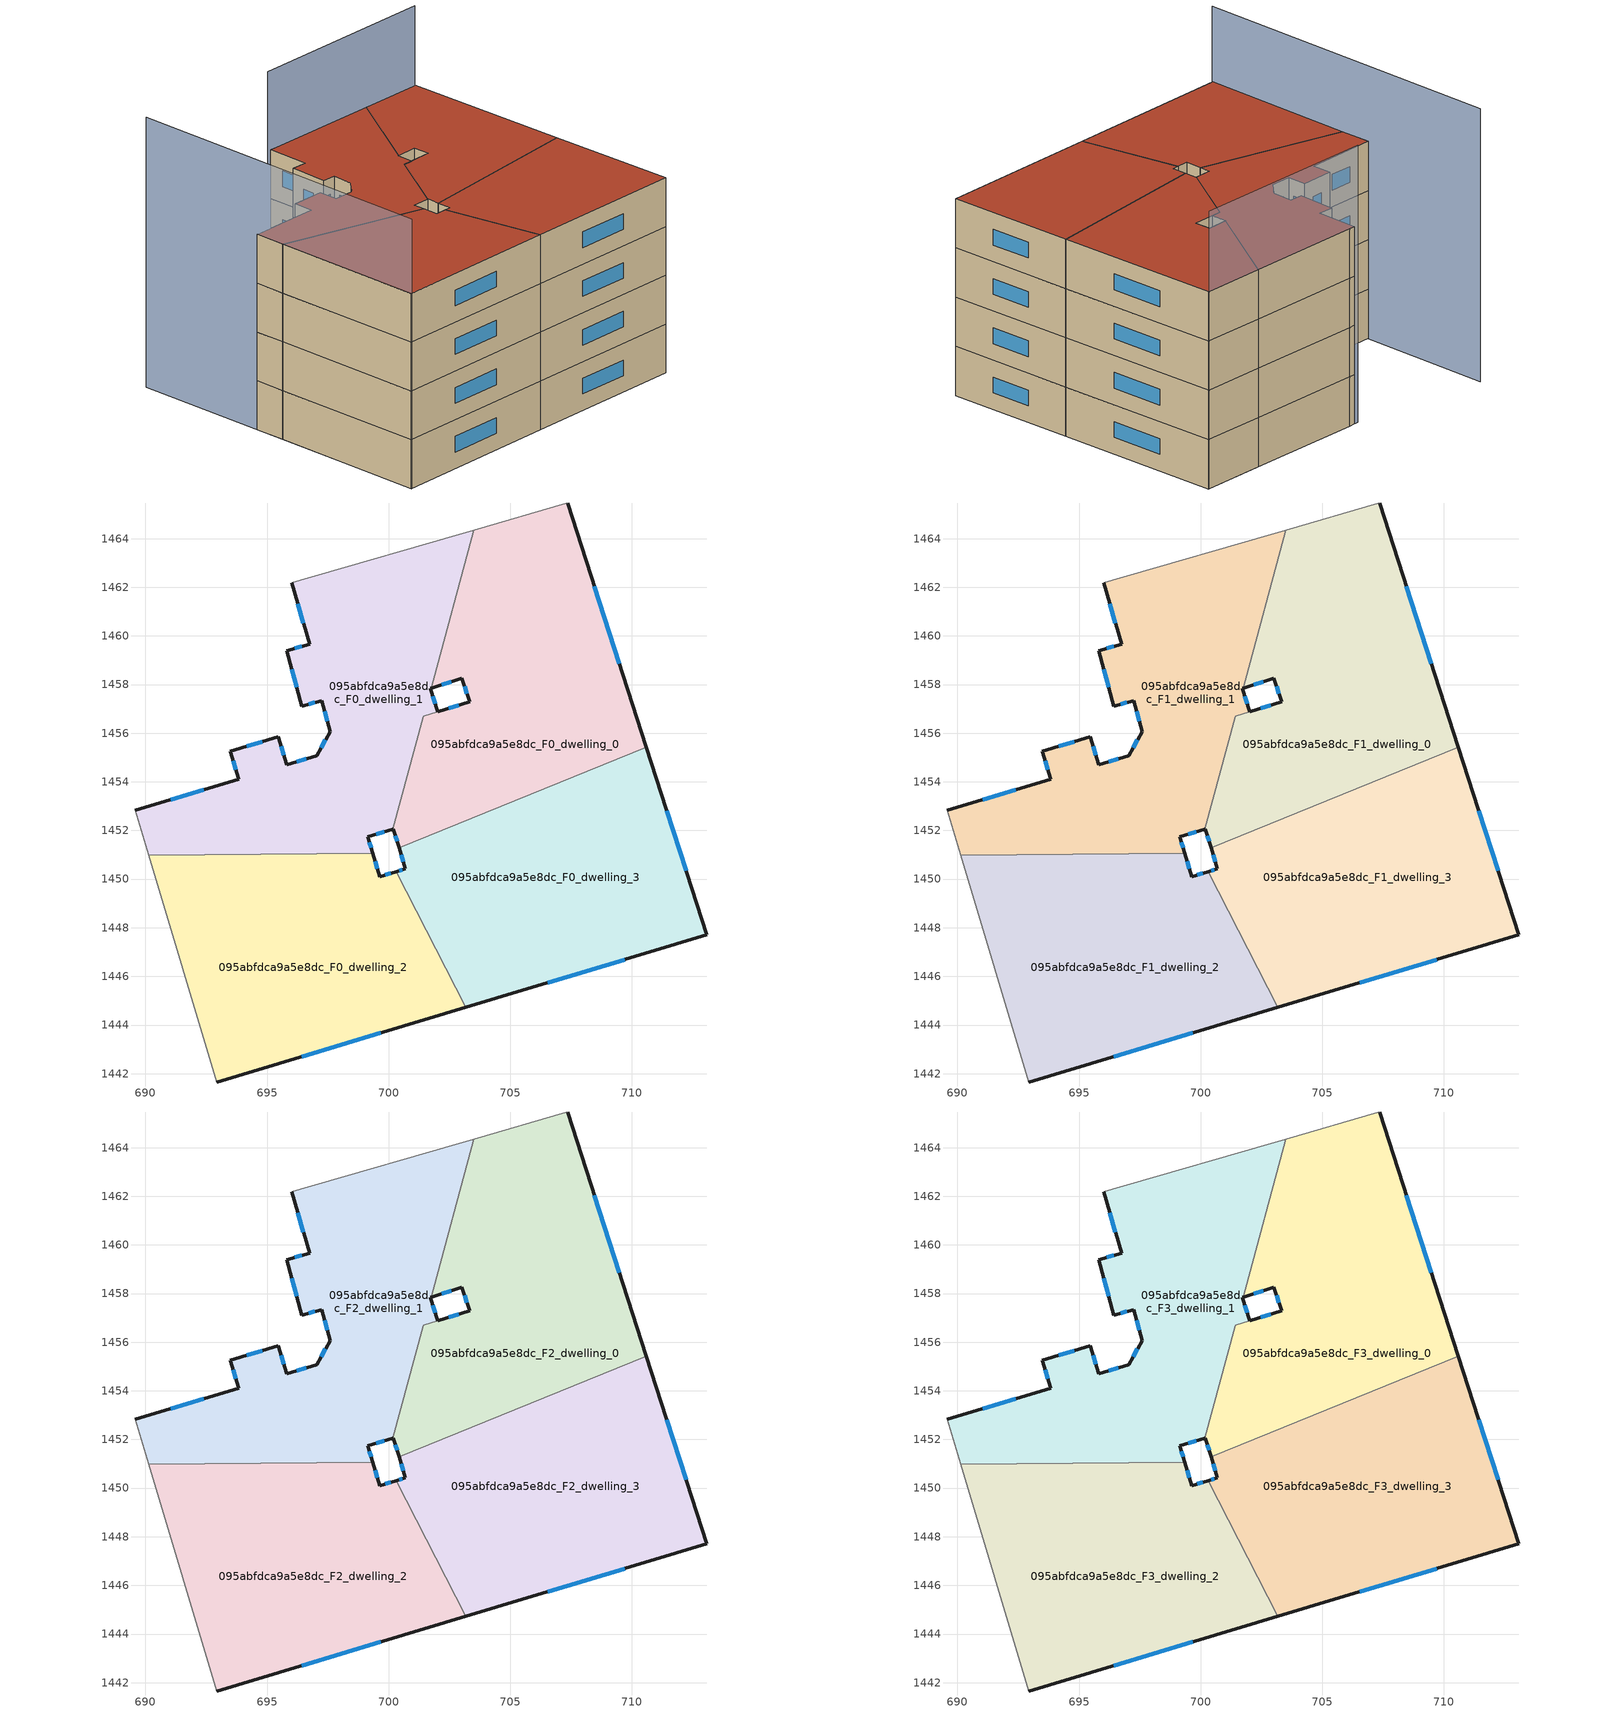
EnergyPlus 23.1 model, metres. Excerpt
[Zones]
095abfdca9a5e8dc_F0_dwelling_0
 floor ground (EU_floor_Construction): 707.35,1465.46 710.59,1455.43 700.43,1451.29 700.2,1452.05 700.18,1452.05 701.43,1456.68 703.33,1457.29 703.01,1458.26 701.75,1457.85 703.5,1464.35 707.31,1465.45 z0
 wall outside (EU_wall_Construction): 701.75,1457.85 703.01,1458.26 703.33,1457.29 702.02,1456.88 / 710.59,1455.43 707.35,1465.46 / 700.18,1452.05 700.2,1452.05 700.43,1451.29 z0:3
 wall adiabatic (EU_wall_Construction): 707.35,1465.46 707.31,1465.45 703.5,1464.35 z0:3
 wall to 095abfdca9a5e8dc_F0_dwelling_3 (EU_wall_Construction): 700.43,1451.29 710.59,1455.43 z0:3
 wall to 095abfdca9a5e8dc_F0_dwelling_1 (EU_wall_Construction): 702.01,1456.87 701.43,1456.69 / 701.43,1456.68 700.18,1452.05 / 703.5,1464.35 701.75,1457.85 z0:3
 window (EU_Window_Construction): 702.88,1457.15 702.47,1457.02 / 703.12,1457.93 703.22,1457.62 / 702.18,1457.99 702.58,1458.12 / 709.49,1458.84 708.45,1462.05 / 700.28,1451.79 700.35,1451.55 z1.02:1.98
095abfdca9a5e8dc_F0_dwelling_1
 floor ground (EU_floor_Construction): 703.5,1464.35 701.75,1457.85 701.71,1457.84 702.02,1456.87 701.43,1456.69 700.18,1452.05 699.15,1451.73 699.34,1451.07 690.14,1450.97 689.59,1452.83 693.83,1454.1 693.49,1455.25 695.46,1455.85 695.81,1454.7 697.04,1455.07 697.59,1456.07 697.25,1457.34 696.43,1457.12 695.81,1459.39 696.75,1459.66 696.01,1462.18 696.37,1462.28 z0
 wall outside (EU_wall_Construction): 699.34,1451.07 699.15,1451.73 700.18,1452.05 / 696.01,1462.18 696.75,1459.66 695.81,1459.39 696.43,1457.12 697.25,1457.34 697.59,1456.07 697.04,1455.07 695.81,1454.7 695.46,1455.85 693.49,1455.25 693.83,1454.1 689.59,1452.83 / 702.02,1456.87 701.71,1457.84 701.75,1457.85 z0:3
 wall adiabatic (EU_wall_Construction): 689.59,1452.83 690.14,1450.97 / 703.5,1464.35 696.37,1462.28 696.01,1462.18 z0:3
 wall to 095abfdca9a5e8dc_F0_dwelling_2 (EU_wall_Construction): 690.14,1450.97 699.34,1451.07 z0:3
 window (EU_Window_Construction): 699.5,1451.84 699.83,1451.94 / 699.28,1451.3 699.21,1451.51 / 692.39,1453.67 691.03,1453.26 / 693.61,1454.86 693.72,1454.49 / 694.79,1455.65 694.16,1455.46 / 695.69,1455.09 695.58,1455.46 / 696.62,1454.94 696.23,1454.82 / 697.4,1455.73 697.23,1455.41 / 697.36,1456.91 697.47,1456.5 / 696.71,1457.19 696.97,1457.26 / 696.02,1458.62 696.22,1457.89 / 696.43,1459.57 696.13,1459.48 / 696.26,1461.32 696.5,1460.52 / 701.91,1457.2 701.81,1457.51 z1.02:1.98
095abfdca9a5e8dc_F0_dwelling_2
 floor ground (EU_floor_Construction): 700.31,1450.31 703.16,1444.73 692.94,1441.66 690.14,1450.97 699.34,1451.07 699.63,1450.1 z0
 wall outside (EU_wall_Construction): 700.31,1450.31 699.63,1450.1 699.34,1451.07 / 692.94,1441.66 703.16,1444.73 z0:3
 wall adiabatic (EU_wall_Construction): 690.14,1450.97 692.94,1441.66 z0:3
 wall to 095abfdca9a5e8dc_F0_dwelling_3 (EU_wall_Construction): 703.16,1444.73 700.31,1450.31 z0:3
 window (EU_Window_Construction): 699.53,1450.43 699.44,1450.74 / 700.08,1450.24 699.86,1450.17 / 696.42,1442.7 699.68,1443.68 z1.02:1.98
095abfdca9a5e8dc_F0_dwelling_3
 floor ground (EU_floor_Construction): 710.59,1455.43 713.07,1447.71 703.16,1444.73 700.31,1450.31 700.69,1450.42 700.43,1451.29 z0
 wall outside (EU_wall_Construction): 700.43,1451.29 700.69,1450.42 700.31,1450.31 / 703.16,1444.73 713.07,1447.71 710.59,1455.43 z0:3
 window (EU_Window_Construction): 700.56,1450.38 700.44,1450.34 / 700.52,1450.99 700.6,1450.71 / 712.23,1450.33 711.43,1452.8 / 706.53,1445.74 709.7,1446.69 z1.02:1.98
095abfdca9a5e8dc_F1_dwelling_0
 floor to 095abfdca9a5e8dc_F0_dwelling_0 (EU_floor_Construction): 707.35,1465.46 710.59,1455.43 700.43,1451.29 700.2,1452.05 700.18,1452.05 701.43,1456.69 703.33,1457.29 703.01,1458.26 701.75,1457.85 703.5,1464.35 707.3,1465.45 z3
 wall outside (EU_wall_Construction): 701.75,1457.85 703.01,1458.26 703.33,1457.29 702.02,1456.88 / 710.59,1455.43 707.35,1465.46 / 700.18,1452.05 700.2,1452.05 700.43,1451.29 z3:6
 wall adiabatic (EU_wall_Construction): 707.35,1465.46 707.31,1465.45 703.5,1464.35 z3:6
 wall to 095abfdca9a5e8dc_F1_dwelling_3 (EU_wall_Construction): 700.43,1451.29 710.59,1455.43 z3:6
 wall to 095abfdca9a5e8dc_F1_dwelling_1 (EU_wall_Construction): 702.01,1456.87 701.43,1456.69 / 701.43,1456.68 700.18,1452.05 / 703.5,1464.35 701.75,1457.85 z3:6
 window (EU_Window_Construction): 702.88,1457.15 702.47,1457.02 / 703.12,1457.93 703.22,1457.62 / 702.18,1457.99 702.58,1458.12 / 709.49,1458.84 708.45,1462.05 / 700.28,1451.79 700.35,1451.55 z4.02:4.98
095abfdca9a5e8dc_F1_dwelling_1
 floor to 095abfdca9a5e8dc_F0_dwelling_1 (EU_floor_Construction): 703.5,1464.35 701.75,1457.85 701.71,1457.84 702.01,1456.87 701.43,1456.69 700.18,1452.05 699.15,1451.73 699.34,1451.07 690.14,1450.97 689.59,1452.83 693.83,1454.1 693.49,1455.25 695.46,1455.85 695.81,1454.7 697.04,1455.07 697.59,1456.07 697.25,1457.34 696.43,1457.12 695.81,1459.39 696.75,1459.66 696.01,1462.18 696.37,1462.28 z3
 wall outside (EU_wall_Construction): 699.34,1451.07 699.15,1451.73 700.18,1452.05 / 696.01,1462.18 696.75,1459.66 695.81,1459.39 696.43,1457.12 697.25,1457.34 697.59,1456.07 697.04,1455.07 695.81,1454.7 695.46,1455.85 693.49,1455.25 693.83,1454.1 689.59,1452.83 / 702.02,1456.87 701.71,1457.84 701.75,1457.85 z3:6
 wall adiabatic (EU_wall_Construction): 689.59,1452.83 690.14,1450.97 / 703.5,1464.35 696.37,1462.28 696.01,1462.18 z3:6
 wall to 095abfdca9a5e8dc_F1_dwelling_2 (EU_wall_Construction): 690.14,1450.97 699.34,1451.07 z3:6
 window (EU_Window_Construction): 699.5,1451.84 699.83,1451.94 / 699.28,1451.3 699.21,1451.51 / 692.39,1453.67 691.03,1453.26 / 693.61,1454.86 693.72,1454.49 / 694.79,1455.65 694.16,1455.46 / 695.69,1455.09 695.58,1455.46 / 696.62,1454.94 696.23,1454.82 / 697.4,1455.73 697.23,1455.41 / 697.36,1456.91 697.47,1456.5 / 696.71,1457.19 696.97,1457.26 / 696.02,1458.62 696.22,1457.89 / 696.43,1459.57 696.13,1459.48 / 696.26,1461.32 696.5,1460.52 / 701.91,1457.2 701.81,1457.51 z4.02:4.98
095abfdca9a5e8dc_F1_dwelling_2
 floor to 095abfdca9a5e8dc_F0_dwelling_2 (EU_floor_Construction): 700.31,1450.31 703.16,1444.73 692.94,1441.66 690.14,1450.97 699.34,1451.07 699.63,1450.1 z3
 wall outside (EU_wall_Construction): 700.31,1450.31 699.63,1450.1 699.34,1451.07 / 692.94,1441.66 703.16,1444.73 z3:6
 wall adiabatic (EU_wall_Construction): 690.14,1450.97 692.94,1441.66 z3:6
 wall to 095abfdca9a5e8dc_F1_dwelling_3 (EU_wall_Construction): 703.16,1444.73 700.31,1450.31 z3:6
 window (EU_Window_Construction): 699.53,1450.43 699.44,1450.74 / 700.08,1450.24 699.86,1450.17 / 696.42,1442.7 699.68,1443.68 z4.02:4.98
095abfdca9a5e8dc_F1_dwelling_3
 floor to 095abfdca9a5e8dc_F0_dwelling_3 (EU_floor_Construction): 710.59,1455.43 713.07,1447.71 703.16,1444.73 700.31,1450.31 700.69,1450.42 700.43,1451.29 z3
 wall outside (EU_wall_Construction): 700.43,1451.29 700.69,1450.42 700.31,1450.31 / 703.16,1444.73 713.07,1447.71 710.59,1455.43 z3:6
 window (EU_Window_Construction): 700.56,1450.38 700.44,1450.34 / 700.52,1450.99 700.6,1450.71 / 712.23,1450.33 711.43,1452.8 / 706.53,1445.74 709.7,1446.69 z4.02:4.98
095abfdca9a5e8dc_F2_dwelling_0
 floor to 095abfdca9a5e8dc_F1_dwelling_0 (EU_floor_Construction): 707.35,1465.46 710.59,1455.43 700.43,1451.29 700.2,1452.05 700.18,1452.05 701.43,1456.69 703.33,1457.29 703.01,1458.26 701.75,1457.85 703.5,1464.35 707.3,1465.45 z6
 wall outside (EU_wall_Construction): 701.75,1457.85 703.01,1458.26 703.33,1457.29 702.02,1456.88 / 710.59,1455.43 707.35,1465.46 / 700.18,1452.05 700.2,1452.05 700.43,1451.29 z6:9
 wall adiabatic (EU_wall_Construction): 707.35,1465.46 707.31,1465.45 703.5,1464.35 z6:9
 wall to 095abfdca9a5e8dc_F2_dwelling_3 (EU_wall_Construction): 700.43,1451.29 710.59,1455.43 z6:9
 wall to 095abfdca9a5e8dc_F2_dwelling_1 (EU_wall_Construction): 702.01,1456.87 701.43,1456.69 / 701.43,1456.68 700.18,1452.05 / 703.5,1464.35 701.75,1457.85 z6:9
 window (EU_Window_Construction): 702.88,1457.15 702.47,1457.02 / 703.12,1457.93 703.22,1457.62 / 702.18,1457.99 702.58,1458.12 / 709.49,1458.84 708.45,1462.05 / 700.28,1451.79 700.35,1451.55 z7.02:7.98
095abfdca9a5e8dc_F2_dwelling_1
 floor to 095abfdca9a5e8dc_F1_dwelling_1 (EU_floor_Construction): 703.5,1464.35 701.75,1457.85 701.71,1457.84 702.01,1456.87 701.43,1456.69 700.18,1452.05 699.15,1451.73 699.34,1451.07 690.14,1450.97 689.59,1452.83 693.83,1454.1 693.49,1455.25 695.46,1455.85 695.81,1454.7 697.04,1455.07 697.59,1456.07 697.25,1457.34 696.43,1457.12 695.81,1459.39 696.75,1459.66 696.01,1462.18 696.37,1462.28 z6
 wall outside (EU_wall_Construction): 699.34,1451.07 699.15,1451.73 700.18,1452.05 / 696.01,1462.18 696.75,1459.66 695.81,1459.39 696.43,1457.12 697.25,1457.34 697.59,1456.07 697.04,1455.07 695.81,1454.7 695.46,1455.85 693.49,1455.25 693.83,1454.1 689.59,1452.83 / 702.02,1456.87 701.71,1457.84 701.75,1457.85 z6:9
 wall adiabatic (EU_wall_Construction): 689.59,1452.83 690.14,1450.97 / 703.5,1464.35 696.37,1462.28 696.01,1462.18 z6:9
 wall to 095abfdca9a5e8dc_F2_dwelling_2 (EU_wall_Construction): 690.14,1450.97 699.34,1451.07 z6:9
 window (EU_Window_Construction): 699.5,1451.84 699.83,1451.94 / 699.28,1451.3 699.21,1451.51 / 692.39,1453.67 691.03,1453.26 / 693.61,1454.86 693.72,1454.49 / 694.79,1455.65 694.16,1455.46 / 695.69,1455.09 695.58,1455.46 / 696.62,1454.94 696.23,1454.82 / 697.4,1455.73 697.23,1455.41 / 697.36,1456.91 697.47,1456.5 / 696.71,1457.19 696.97,1457.26 / 696.02,1458.62 696.22,1457.89 / 696.43,1459.57 696.13,1459.48 / 696.26,1461.32 696.5,1460.52 / 701.91,1457.2 701.81,1457.51 z7.02:7.98
095abfdca9a5e8dc_F2_dwelling_2
 floor to 095abfdca9a5e8dc_F1_dwelling_2 (EU_floor_Construction): 700.31,1450.31 703.16,1444.73 692.94,1441.66 690.14,1450.97 699.34,1451.07 699.63,1450.1 z6
 wall outside (EU_wall_Construction): 700.31,1450.31 699.63,1450.1 699.34,1451.07 / 692.94,1441.66 703.16,1444.73 z6:9
 wall adiabatic (EU_wall_Construction): 690.14,1450.97 692.94,1441.66 z6:9
 wall to 095abfdca9a5e8dc_F2_dwelling_3 (EU_wall_Construction): 703.16,1444.73 700.31,1450.31 z6:9
 window (EU_Window_Construction): 699.53,1450.43 699.44,1450.74 / 700.08,1450.24 699.86,1450.17 / 696.42,1442.7 699.68,1443.68 z7.02:7.98
095abfdca9a5e8dc_F2_dwelling_3
 floor to 095abfdca9a5e8dc_F1_dwelling_3 (EU_floor_Construction): 710.59,1455.43 713.07,1447.71 703.16,1444.73 700.31,1450.31 700.69,1450.42 700.43,1451.29 z6
 wall outside (EU_wall_Construction): 700.43,1451.29 700.69,1450.42 700.31,1450.31 / 703.16,1444.73 713.07,1447.71 710.59,1455.43 z6:9
 window (EU_Window_Construction): 700.56,1450.38 700.44,1450.34 / 700.52,1450.99 700.6,1450.71 / 712.23,1450.33 711.43,1452.8 / 706.53,1445.74 709.7,1446.69 z7.02:7.98
095abfdca9a5e8dc_F3_dwelling_0
 floor to 095abfdca9a5e8dc_F2_dwelling_0 (EU_floor_Construction): 707.35,1465.46 710.59,1455.43 700.43,1451.29 700.2,1452.05 700.18,1452.05 701.43,1456.69 703.33,1457.29 703.01,1458.26 701.75,1457.85 703.5,1464.35 707.3,1465.45 z9
 wall outside (EU_wall_Construction): 701.75,1457.85 703.01,1458.26 703.33,1457.29 702.02,1456.88 / 710.59,1455.43 707.35,1465.46 / 700.18,1452.05 700.2,1452.05 700.43,1451.29 z9:12
 wall adiabatic (EU_wall_Construction): 707.35,1465.46 707.31,1465.45 703.5,1464.35 z9:12
 wall to 095abfdca9a5e8dc_F3_dwelling_3 (EU_wall_Construction): 700.43,1451.29 710.59,1455.43 z9:12
 wall to 095abfdca9a5e8dc_F3_dwelling_1 (EU_wall_Construction): 702.01,1456.87 701.43,1456.69 / 701.43,1456.68 700.18,1452.05 / 703.5,1464.35 701.75,1457.85 z9:12
 window (EU_Window_Construction): 702.88,1457.15 702.47,1457.02 / 703.12,1457.93 703.22,1457.62 / 702.18,1457.99 702.58,1458.12 / 709.49,1458.84 708.45,1462.05 / 700.28,1451.79 700.35,1451.55 z10.02:10.98
 roof outside (EU_roof_Construction): 710.59,1455.43 707.35,1465.46 707.31,1465.45 703.5,1464.35 701.75,1457.85 703.01,1458.26 703.33,1457.29 701.43,1456.69 700.18,1452.05 700.2,1452.05 700.43,1451.29 z12
095abfdca9a5e8dc_F3_dwelling_1
 floor to 095abfdca9a5e8dc_F2_dwelling_1 (EU_floor_Construction): 703.5,1464.35 701.75,1457.85 701.71,1457.84 702.01,1456.87 701.43,1456.69 700.18,1452.05 699.15,1451.73 699.34,1451.07 690.14,1450.97 689.59,1452.83 693.83,1454.1 693.49,1455.25 695.46,1455.85 695.81,1454.7 697.04,1455.07 697.59,1456.07 697.25,1457.34 696.43,1457.12 695.81,1459.39 696.75,1459.66 696.01,1462.18 696.37,1462.28 z9
 wall outside (EU_wall_Construction): 699.34,1451.07 699.15,1451.73 700.18,1452.05 / 696.01,1462.18 696.75,1459.66 695.81,1459.39 696.43,1457.12 697.25,1457.34 697.59,1456.07 697.04,1455.07 695.81,1454.7 695.46,1455.85 693.49,1455.25 693.83,1454.1 689.59,1452.83 / 702.02,1456.87 701.71,1457.84 701.75,1457.85 z9:12
 wall adiabatic (EU_wall_Construction): 689.59,1452.83 690.14,1450.97 / 703.5,1464.35 696.37,1462.28 696.01,1462.18 z9:12
 wall to 095abfdca9a5e8dc_F3_dwelling_2 (EU_wall_Construction): 690.14,1450.97 699.34,1451.07 z9:12
 window (EU_Window_Construction): 699.5,1451.84 699.83,1451.94 / 699.28,1451.3 699.21,1451.51 / 692.39,1453.67 691.03,1453.26 / 693.61,1454.86 693.72,1454.49 / 694.79,1455.65 694.16,1455.46 / 695.69,1455.09 695.58,1455.46 / 696.62,1454.94 696.23,1454.82 / 697.4,1455.73 697.23,1455.41 / 697.36,1456.91 697.47,1456.5 / 696.71,1457.19 696.97,1457.26 / 696.02,1458.62 696.22,1457.89 / 696.43,1459.57 696.13,1459.48 / 696.26,1461.32 696.5,1460.52 / 701.91,1457.2 701.81,1457.51 z10.02:10.98
 roof outside (EU_roof_Construction): 700.18,1452.05 701.43,1456.69 702.02,1456.87 701.71,1457.84 701.75,1457.85 703.5,1464.35 696.37,1462.28 696.01,1462.18 696.75,1459.66 695.81,1459.39 696.43,1457.12 697.25,1457.34 697.59,1456.07 697.04,1455.07 695.81,1454.7 695.46,1455.85 693.49,1455.25 693.83,1454.1 689.59,1452.83 690.14,1450.97 699.34,1451.07 699.15,1451.73 z12
095abfdca9a5e8dc_F3_dwelling_2
 floor to 095abfdca9a5e8dc_F2_dwelling_2 (EU_floor_Construction): 700.31,1450.31 703.16,1444.73 692.94,1441.66 690.14,1450.97 699.34,1451.07 699.63,1450.1 z9
 wall outside (EU_wall_Construction): 700.31,1450.31 699.63,1450.1 699.34,1451.07 / 692.94,1441.66 703.16,1444.73 z9:12
 wall adiabatic (EU_wall_Construction): 690.14,1450.97 692.94,1441.66 z9:12
 wall to 095abfdca9a5e8dc_F3_dwelling_3 (EU_wall_Construction): 703.16,1444.73 700.31,1450.31 z9:12
 window (EU_Window_Construction): 699.53,1450.43 699.44,1450.74 / 700.08,1450.24 699.86,1450.17 / 696.42,1442.7 699.68,1443.68 z10.02:10.98
 roof outside (EU_roof_Construction): 703.16,1444.73 700.31,1450.31 699.63,1450.1 699.34,1451.07 690.14,1450.97 692.94,1441.66 z12
095abfdca9a5e8dc_F3_dwelling_3
 floor to 095abfdca9a5e8dc_F2_dwelling_3 (EU_floor_Construction): 710.59,1455.43 713.07,1447.71 703.16,1444.73 700.31,1450.31 700.69,1450.42 700.43,1451.29 z9
 wall outside (EU_wall_Construction): 700.43,1451.29 700.69,1450.42 700.31,1450.31 / 703.16,1444.73 713.07,1447.71 710.59,1455.43 z9:12
 window (EU_Window_Construction): 700.56,1450.38 700.44,1450.34 / 700.52,1450.99 700.6,1450.71 / 712.23,1450.33 711.43,1452.8 / 706.53,1445.74 709.7,1446.69 z10.02:10.98
 roof outside (EU_roof_Construction): 713.07,1447.71 710.59,1455.43 700.43,1451.29 700.69,1450.42 700.31,1450.31 703.16,1444.73 z12
shading: 687.16,1460.9 692.96,1441.6 z0:16.6; 707.31,1465.44 695.75,1462.1 z0:16.9
[Building]
EU S2 Campaign: North Axis=0; Terrain=City; Solar Distribution=FullExterior
[Site:Location]
Vienna: Latitude=48; Longitude=16.5; Time Zone=1; Elevation=183
[SizingPeriod:WeatherFileDays]
AnnualSizingPeriod: Begin Month=1; Begin Day of Month=1; End Month=12; End Day of Month=31; Day of Week for Start Day=Monday; Use Weather File Daylight Saving Period=No; Use Weather File Rain and Snow Indicators=No
[MATERIAL]
EU_InternalMass_Material: Roughness=MediumRough; Thickness=0.1; Conductivity=1; Density=1800; Specific Heat=900; Thermal Absorptance=0.9; Solar Absorptance=0.7; Visible Absorptance=0.7
[MATERIAL:NOMASS] Roughness=MediumRough; Thermal Absorptance=0.9; Solar Absorptance=0.7; Visible Absorptance=0.7
Name | Thermal Resistance
EU_wall_NoMass | 0.942466
EU_roof_NoMass | 0.551687
EU_floor_NoMass | 0.66527
[WINDOWMATERIAL:SIMPLEGLAZINGSYSTEM]
EU_Window_SimpleGlazing: UFactor=2.03367; Solar Heat Gain Coefficient=0.65; Visible Transmittance=0.65
[CONSTRUCTION]
EU_wall_Construction: EU_wall_NoMass
EU_roof_Construction: EU_roof_NoMass
EU_floor_Construction: EU_floor_NoMass
EU_Window_Construction: EU_Window_SimpleGlazing
EU_InternalMass_Construction: EU_InternalMass_Material
[ZONE] Type=1; Multiplier=1; Ceiling Height=autocalculate; Floor Area=autocalculate; Part of Total Floor Area=Yes
Name | Volume
095abfdca9a5e8dc_F0_dwelling_0 | 246.633
095abfdca9a5e8dc_F1_dwelling_0; 095abfdca9a5e8dc_F2_dwelling_0; 095abfdca9a5e8dc_F3_dwelling_0 | 246.646
095abfdca9a5e8dc_F0_dwelling_1 | 248.393
095abfdca9a5e8dc_F1_dwelling_1; 095abfdca9a5e8dc_F2_dwelling_1; 095abfdca9a5e8dc_F3_dwelling_1 | 248.394
095abfdca9a5e8dc_F0_dwelling_2 | 247.521
095abfdca9a5e8dc_F1_dwelling_2; 095abfdca9a5e8dc_F2_dwelling_2; 095abfdca9a5e8dc_F3_dwelling_2 | 247.522
095abfdca9a5e8dc_F0_dwelling_3 | 247.525
095abfdca9a5e8dc_F1_dwelling_3; 095abfdca9a5e8dc_F2_dwelling_3; 095abfdca9a5e8dc_F3_dwelling_3 | 247.526
[INTERNALMASS] Construction=EU_InternalMass_Construction
Name | Zone or ZoneList | Surface Area
095abfdca9a5e8dc_F0_dwelling_0_EU_InternalMass | 095abfdca9a5e8dc_F0_dwelling_0 | 82.2152
095abfdca9a5e8dc_F0_dwelling_1_EU_InternalMass | 095abfdca9a5e8dc_F0_dwelling_1 | 82.798
095abfdca9a5e8dc_F0_dwelling_2_EU_InternalMass | 095abfdca9a5e8dc_F0_dwelling_2 | 82.5069
095abfdca9a5e8dc_F0_dwelling_3_EU_InternalMass | 095abfdca9a5e8dc_F0_dwelling_3 | 82.5086
095abfdca9a5e8dc_F1_dwelling_0_EU_InternalMass | 095abfdca9a5e8dc_F1_dwelling_0 | 82.2152
095abfdca9a5e8dc_F1_dwelling_1_EU_InternalMass | 095abfdca9a5e8dc_F1_dwelling_1 | 82.798
095abfdca9a5e8dc_F1_dwelling_2_EU_InternalMass | 095abfdca9a5e8dc_F1_dwelling_2 | 82.5069
095abfdca9a5e8dc_F1_dwelling_3_EU_InternalMass | 095abfdca9a5e8dc_F1_dwelling_3 | 82.5086
095abfdca9a5e8dc_F2_dwelling_0_EU_InternalMass | 095abfdca9a5e8dc_F2_dwelling_0 | 82.2152
095abfdca9a5e8dc_F2_dwelling_1_EU_InternalMass | 095abfdca9a5e8dc_F2_dwelling_1 | 82.798
095abfdca9a5e8dc_F2_dwelling_2_EU_InternalMass | 095abfdca9a5e8dc_F2_dwelling_2 | 82.5069
095abfdca9a5e8dc_F2_dwelling_3_EU_InternalMass | 095abfdca9a5e8dc_F2_dwelling_3 | 82.5086
095abfdca9a5e8dc_F3_dwelling_0_EU_InternalMass | 095abfdca9a5e8dc_F3_dwelling_0 | 82.2152
095abfdca9a5e8dc_F3_dwelling_1_EU_InternalMass | 095abfdca9a5e8dc_F3_dwelling_1 | 82.798
095abfdca9a5e8dc_F3_dwelling_2_EU_InternalMass | 095abfdca9a5e8dc_F3_dwelling_2 | 82.5069
095abfdca9a5e8dc_F3_dwelling_3_EU_InternalMass | 095abfdca9a5e8dc_F3_dwelling_3 | 82.5086
[OTHEREQUIPMENT] Fuel Type=Electricity; Design Level Calculation Method=Watts/Area; Power per Zone Floor Area=1; Fraction Latent=0; Fraction Radiant=0; Fraction Lost=0; Carbon Dioxide Generation Rate=0; EndUse Subcategory=EU_Step8_InternalGains
Name | Zone or ZoneList or Space or SpaceList | Schedule
EU_Step8_InternalGain_095abfdca9a5e8dc_F0_dwelling_0_f000 | 095abfdca9a5e8dc_F0_dwelling_0 | EU_Step8_GainSchedule_095abfdca9a5e8dc_F0_dwelling_0_f000
EU_Step8_InternalGain_095abfdca9a5e8dc_F0_dwelling_1_f000 | 095abfdca9a5e8dc_F0_dwelling_1 | EU_Step8_GainSchedule_095abfdca9a5e8dc_F0_dwelling_1_f000
EU_Step8_InternalGain_095abfdca9a5e8dc_F0_dwelling_2_f000 | 095abfdca9a5e8dc_F0_dwelling_2 | EU_Step8_GainSchedule_095abfdca9a5e8dc_F0_dwelling_2_f000
EU_Step8_InternalGain_095abfdca9a5e8dc_F0_dwelling_3_f000 | 095abfdca9a5e8dc_F0_dwelling_3 | EU_Step8_GainSchedule_095abfdca9a5e8dc_F0_dwelling_3_f000
EU_Step8_InternalGain_095abfdca9a5e8dc_F1_dwelling_0_f000 | 095abfdca9a5e8dc_F1_dwelling_0 | EU_Step8_GainSchedule_095abfdca9a5e8dc_F1_dwelling_0_f000
EU_Step8_InternalGain_095abfdca9a5e8dc_F1_dwelling_1_f000 | 095abfdca9a5e8dc_F1_dwelling_1 | EU_Step8_GainSchedule_095abfdca9a5e8dc_F1_dwelling_1_f000
EU_Step8_InternalGain_095abfdca9a5e8dc_F1_dwelling_2_f000 | 095abfdca9a5e8dc_F1_dwelling_2 | EU_Step8_GainSchedule_095abfdca9a5e8dc_F1_dwelling_2_f000
EU_Step8_InternalGain_095abfdca9a5e8dc_F1_dwelling_3_f000 | 095abfdca9a5e8dc_F1_dwelling_3 | EU_Step8_GainSchedule_095abfdca9a5e8dc_F1_dwelling_3_f000
EU_Step8_InternalGain_095abfdca9a5e8dc_F2_dwelling_0_f000 | 095abfdca9a5e8dc_F2_dwelling_0 | EU_Step8_GainSchedule_095abfdca9a5e8dc_F2_dwelling_0_f000
EU_Step8_InternalGain_095abfdca9a5e8dc_F2_dwelling_1_f000 | 095abfdca9a5e8dc_F2_dwelling_1 | EU_Step8_GainSchedule_095abfdca9a5e8dc_F2_dwelling_1_f000
EU_Step8_InternalGain_095abfdca9a5e8dc_F2_dwelling_2_f000 | 095abfdca9a5e8dc_F2_dwelling_2 | EU_Step8_GainSchedule_095abfdca9a5e8dc_F2_dwelling_2_f000
EU_Step8_InternalGain_095abfdca9a5e8dc_F2_dwelling_3_f000 | 095abfdca9a5e8dc_F2_dwelling_3 | EU_Step8_GainSchedule_095abfdca9a5e8dc_F2_dwelling_3_f000
EU_Step8_InternalGain_095abfdca9a5e8dc_F3_dwelling_0_f000 | 095abfdca9a5e8dc_F3_dwelling_0 | EU_Step8_GainSchedule_095abfdca9a5e8dc_F3_dwelling_0_f000
EU_Step8_InternalGain_095abfdca9a5e8dc_F3_dwelling_1_f000 | 095abfdca9a5e8dc_F3_dwelling_1 | EU_Step8_GainSchedule_095abfdca9a5e8dc_F3_dwelling_1_f000
EU_Step8_InternalGain_095abfdca9a5e8dc_F3_dwelling_2_f000 | 095abfdca9a5e8dc_F3_dwelling_2 | EU_Step8_GainSchedule_095abfdca9a5e8dc_F3_dwelling_2_f000
EU_Step8_InternalGain_095abfdca9a5e8dc_F3_dwelling_3_f000 | 095abfdca9a5e8dc_F3_dwelling_3 | EU_Step8_GainSchedule_095abfdca9a5e8dc_F3_dwelling_3_f000
[ZONEVENTILATION:DESIGNFLOWRATE] Schedule=EU_AlwaysOn; Design Flow Rate Calculation Method=AirChanges/Hour; Air Changes per Hour=0.530523; Ventilation Type=Natural; Fan Pressure Rise=0; Fan Total Efficiency=1; Constant Term Coefficient=1; Temperature Term Coefficient=0; Velocity Term Coefficient=0; Velocity Squared Term Coefficient=0; Minimum Indoor Temperature=-100; Maximum Indoor Temperature=100; Delta Temperature=-100; Minimum Outdoor Temperature=-100; Maximum Outdoor Temperature=100; Maximum Wind Speed=40
Name | Zone or ZoneList or Space or SpaceList
EU_ConstantAir_095abfdca9a5e8dc_F0_dwelling_0 | 095abfdca9a5e8dc_F0_dwelling_0
EU_ConstantAir_095abfdca9a5e8dc_F0_dwelling_1 | 095abfdca9a5e8dc_F0_dwelling_1
EU_ConstantAir_095abfdca9a5e8dc_F0_dwelling_2 | 095abfdca9a5e8dc_F0_dwelling_2
EU_ConstantAir_095abfdca9a5e8dc_F0_dwelling_3 | 095abfdca9a5e8dc_F0_dwelling_3
EU_ConstantAir_095abfdca9a5e8dc_F1_dwelling_0 | 095abfdca9a5e8dc_F1_dwelling_0
EU_ConstantAir_095abfdca9a5e8dc_F1_dwelling_1 | 095abfdca9a5e8dc_F1_dwelling_1
EU_ConstantAir_095abfdca9a5e8dc_F1_dwelling_2 | 095abfdca9a5e8dc_F1_dwelling_2
EU_ConstantAir_095abfdca9a5e8dc_F1_dwelling_3 | 095abfdca9a5e8dc_F1_dwelling_3
EU_ConstantAir_095abfdca9a5e8dc_F2_dwelling_0 | 095abfdca9a5e8dc_F2_dwelling_0
EU_ConstantAir_095abfdca9a5e8dc_F2_dwelling_1 | 095abfdca9a5e8dc_F2_dwelling_1
EU_ConstantAir_095abfdca9a5e8dc_F2_dwelling_2 | 095abfdca9a5e8dc_F2_dwelling_2
EU_ConstantAir_095abfdca9a5e8dc_F2_dwelling_3 | 095abfdca9a5e8dc_F2_dwelling_3
EU_ConstantAir_095abfdca9a5e8dc_F3_dwelling_0 | 095abfdca9a5e8dc_F3_dwelling_0
EU_ConstantAir_095abfdca9a5e8dc_F3_dwelling_1 | 095abfdca9a5e8dc_F3_dwelling_1
EU_ConstantAir_095abfdca9a5e8dc_F3_dwelling_2 | 095abfdca9a5e8dc_F3_dwelling_2
EU_ConstantAir_095abfdca9a5e8dc_F3_dwelling_3 | 095abfdca9a5e8dc_F3_dwelling_3
[HVACTEMPLATE:THERMOSTAT] Constant Heating Setpoint=20; Constant Cooling Setpoint=50
EU_HeatOnly_095abfdca9a5e8dc_F0_dwelling_0; EU_HeatOnly_095abfdca9a5e8dc_F0_dwelling_1; EU_HeatOnly_095abfdca9a5e8dc_F0_dwelling_2; EU_HeatOnly_095abfdca9a5e8dc_F0_dwelling_3; EU_HeatOnly_095abfdca9a5e8dc_F1_dwelling_0; EU_HeatOnly_095abfdca9a5e8dc_F1_dwelling_1; EU_HeatOnly_095abfdca9a5e8dc_F1_dwelling_2; EU_HeatOnly_095abfdca9a5e8dc_F1_dwelling_3; EU_HeatOnly_095abfdca9a5e8dc_F2_dwelling_0; EU_HeatOnly_095abfdca9a5e8dc_F2_dwelling_1; EU_HeatOnly_095abfdca9a5e8dc_F2_dwelling_2; EU_HeatOnly_095abfdca9a5e8dc_F2_dwelling_3; EU_HeatOnly_095abfdca9a5e8dc_F3_dwelling_0; EU_HeatOnly_095abfdca9a5e8dc_F3_dwelling_1; EU_HeatOnly_095abfdca9a5e8dc_F3_dwelling_2; EU_HeatOnly_095abfdca9a5e8dc_F3_dwelling_3
[HVACTEMPLATE:ZONE:IDEALLOADSAIRSYSTEM] System Availability Schedule=EU_AlwaysOn; Maximum Heating Supply Air Temperature=50; Minimum Cooling Supply Air Temperature=13; Maximum Heating Supply Air Humidity Ratio=0.0156; Minimum Cooling Supply Air Humidity Ratio=0.0077; Heating Limit=NoLimit; Cooling Limit=NoLimit; Heating Availability Schedule=EU_AlwaysOn; Cooling Availability Schedule=EU_CoolingOff; Dehumidification Control Type=ConstantSensibleHeatRatio; Cooling Sensible Heat Ratio=0.7; Dehumidification Setpoint=60; Humidification Control Type=None; Humidification Setpoint=30; Outdoor Air Method=None; Outdoor Air Flow Rate per Person=0.00944; Outdoor Air Flow Rate per Zone Floor Area=0; Outdoor Air Flow Rate per Zone=0; Demand Controlled Ventilation Type=None; Outdoor Air Economizer Type=NoEconomizer; Heat Recovery Type=None; Sensible Heat Recovery Effectiveness=0.7; Latent Heat Recovery Effectiveness=0.65
Name | Template Thermostat
095abfdca9a5e8dc_F0_dwelling_0 | EU_HeatOnly_095abfdca9a5e8dc_F0_dwelling_0
095abfdca9a5e8dc_F0_dwelling_1 | EU_HeatOnly_095abfdca9a5e8dc_F0_dwelling_1
095abfdca9a5e8dc_F0_dwelling_2 | EU_HeatOnly_095abfdca9a5e8dc_F0_dwelling_2
095abfdca9a5e8dc_F0_dwelling_3 | EU_HeatOnly_095abfdca9a5e8dc_F0_dwelling_3
095abfdca9a5e8dc_F1_dwelling_0 | EU_HeatOnly_095abfdca9a5e8dc_F1_dwelling_0
095abfdca9a5e8dc_F1_dwelling_1 | EU_HeatOnly_095abfdca9a5e8dc_F1_dwelling_1
095abfdca9a5e8dc_F1_dwelling_2 | EU_HeatOnly_095abfdca9a5e8dc_F1_dwelling_2
095abfdca9a5e8dc_F1_dwelling_3 | EU_HeatOnly_095abfdca9a5e8dc_F1_dwelling_3
095abfdca9a5e8dc_F2_dwelling_0 | EU_HeatOnly_095abfdca9a5e8dc_F2_dwelling_0
095abfdca9a5e8dc_F2_dwelling_1 | EU_HeatOnly_095abfdca9a5e8dc_F2_dwelling_1
095abfdca9a5e8dc_F2_dwelling_2 | EU_HeatOnly_095abfdca9a5e8dc_F2_dwelling_2
095abfdca9a5e8dc_F2_dwelling_3 | EU_HeatOnly_095abfdca9a5e8dc_F2_dwelling_3
095abfdca9a5e8dc_F3_dwelling_0 | EU_HeatOnly_095abfdca9a5e8dc_F3_dwelling_0
095abfdca9a5e8dc_F3_dwelling_1 | EU_HeatOnly_095abfdca9a5e8dc_F3_dwelling_1
095abfdca9a5e8dc_F3_dwelling_2 | EU_HeatOnly_095abfdca9a5e8dc_F3_dwelling_2
095abfdca9a5e8dc_F3_dwelling_3 | EU_HeatOnly_095abfdca9a5e8dc_F3_dwelling_3
[SIZING:ZONE] Zone Cooling Design Supply Air Temperature Input Method=SupplyAirTemperature; Zone Cooling Design Supply Air Temperature=13; Zone Heating Design Supply Air Temperature Input Method=SupplyAirTemperature; Zone Heating Design Supply Air Temperature=50; Zone Cooling Design Supply Air Humidity Ratio=0.008; Zone Heating Design Supply Air Humidity Ratio=0.008; Cooling Design Air Flow Method=DesignDay; Cooling Design Air Flow Rate=0; Cooling Minimum Air Flow per Zone Floor Area=0.000762; Cooling Minimum Air Flow=0; Cooling Minimum Air Flow Fraction=0.2; Heating Design Air Flow Method=DesignDay; Heating Design Air Flow Rate=0; Heating Maximum Air Flow per Zone Floor Area=0.002032; Heating Maximum Air Flow=0.141576; Heating Maximum Air Flow Fraction=0.3; Account for Dedicated Outdoor Air System=No; Dedicated Outdoor Air System Control Strategy=NeutralSupplyAir; Dedicated Outdoor Air Low Setpoint Temperature for Design=autosize; Dedicated Outdoor Air High Setpoint Temperature for Design=autosize; Zone Load Sizing Method=Sensible Load Only No Latent Load; Zone Latent Cooling Design Supply Air Humidity Ratio Input Method=HumidityRatioDifference; Zone Cooling Design Supply Air Humidity Ratio Difference=0.005; Zone Latent Heating Design Supply Air Humidity Ratio Input Method=HumidityRatioDifference; Zone Humidification Design Supply Air Humidity Ratio Difference=0.005
095abfdca9a5e8dc_F0_dwelling_0; 095abfdca9a5e8dc_F0_dwelling_1; 095abfdca9a5e8dc_F0_dwelling_2; 095abfdca9a5e8dc_F0_dwelling_3; 095abfdca9a5e8dc_F1_dwelling_0; 095abfdca9a5e8dc_F1_dwelling_1; 095abfdca9a5e8dc_F1_dwelling_2; 095abfdca9a5e8dc_F1_dwelling_3; 095abfdca9a5e8dc_F2_dwelling_0; 095abfdca9a5e8dc_F2_dwelling_1; 095abfdca9a5e8dc_F2_dwelling_2; 095abfdca9a5e8dc_F2_dwelling_3; 095abfdca9a5e8dc_F3_dwelling_0; 095abfdca9a5e8dc_F3_dwelling_1; 095abfdca9a5e8dc_F3_dwelling_2; 095abfdca9a5e8dc_F3_dwelling_3
[SCHEDULE:CONSTANT]
Name | Hourly Value
EU_AlwaysOn | 1
EU_CoolingOff | 0
[SCHEDULE:FILE] Column Number=1; Rows to Skip at Top=0; Number of Hours of Data=8760; Column Separator=Comma; Interpolate to Timestep=No; Minutes per Item=60; Adjust Schedule for Daylight Savings=Yes
Name | File
EU_Step8_GainSchedule_095abfdca9a5e8dc_F0_dwelling_0_f000 | ../../schedules/095abfdca9a5e8dc/095abfdca9a5e8dc_F0_dwelling_0_f000_gain.csv
EU_Step8_GainSchedule_095abfdca9a5e8dc_F0_dwelling_1_f000 | ../../schedules/095abfdca9a5e8dc/095abfdca9a5e8dc_F0_dwelling_1_f000_gain.csv
EU_Step8_GainSchedule_095abfdca9a5e8dc_F0_dwelling_2_f000 | ../../schedules/095abfdca9a5e8dc/095abfdca9a5e8dc_F0_dwelling_2_f000_gain.csv
EU_Step8_GainSchedule_095abfdca9a5e8dc_F0_dwelling_3_f000 | ../../schedules/095abfdca9a5e8dc/095abfdca9a5e8dc_F0_dwelling_3_f000_gain.csv
EU_Step8_GainSchedule_095abfdca9a5e8dc_F1_dwelling_0_f000 | ../../schedules/095abfdca9a5e8dc/095abfdca9a5e8dc_F1_dwelling_0_f000_gain.csv
EU_Step8_GainSchedule_095abfdca9a5e8dc_F1_dwelling_1_f000 | ../../schedules/095abfdca9a5e8dc/095abfdca9a5e8dc_F1_dwelling_1_f000_gain.csv
EU_Step8_GainSchedule_095abfdca9a5e8dc_F1_dwelling_2_f000 | ../../schedules/095abfdca9a5e8dc/095abfdca9a5e8dc_F1_dwelling_2_f000_gain.csv
EU_Step8_GainSchedule_095abfdca9a5e8dc_F1_dwelling_3_f000 | ../../schedules/095abfdca9a5e8dc/095abfdca9a5e8dc_F1_dwelling_3_f000_gain.csv
EU_Step8_GainSchedule_095abfdca9a5e8dc_F2_dwelling_0_f000 | ../../schedules/095abfdca9a5e8dc/095abfdca9a5e8dc_F2_dwelling_0_f000_gain.csv
EU_Step8_GainSchedule_095abfdca9a5e8dc_F2_dwelling_1_f000 | ../../schedules/095abfdca9a5e8dc/095abfdca9a5e8dc_F2_dwelling_1_f000_gain.csv
EU_Step8_GainSchedule_095abfdca9a5e8dc_F2_dwelling_2_f000 | ../../schedules/095abfdca9a5e8dc/095abfdca9a5e8dc_F2_dwelling_2_f000_gain.csv
EU_Step8_GainSchedule_095abfdca9a5e8dc_F2_dwelling_3_f000 | ../../schedules/095abfdca9a5e8dc/095abfdca9a5e8dc_F2_dwelling_3_f000_gain.csv
EU_Step8_GainSchedule_095abfdca9a5e8dc_F3_dwelling_0_f000 | ../../schedules/095abfdca9a5e8dc/095abfdca9a5e8dc_F3_dwelling_0_f000_gain.csv
EU_Step8_GainSchedule_095abfdca9a5e8dc_F3_dwelling_1_f000 | ../../schedules/095abfdca9a5e8dc/095abfdca9a5e8dc_F3_dwelling_1_f000_gain.csv
EU_Step8_GainSchedule_095abfdca9a5e8dc_F3_dwelling_2_f000 | ../../schedules/095abfdca9a5e8dc/095abfdca9a5e8dc_F3_dwelling_2_f000_gain.csv
EU_Step8_GainSchedule_095abfdca9a5e8dc_F3_dwelling_3_f000 | ../../schedules/095abfdca9a5e8dc/095abfdca9a5e8dc_F3_dwelling_3_f000_gain.csv
